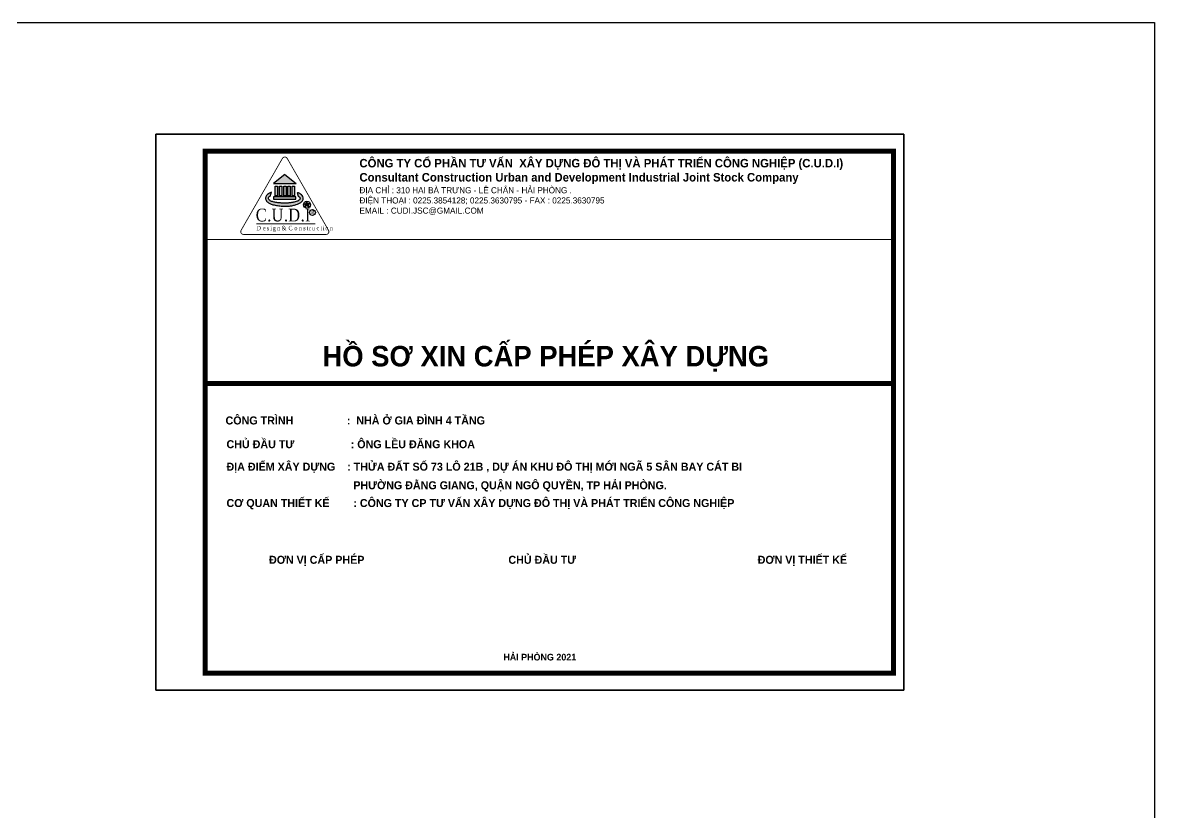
# Model space of a CAD drawing. Header units: millimetres. Extents: x 2565303 to 2664360, y -865723 to -262051.
# Drawn here: x 2631422 to 2664360, y -334294 to -311310 of the extents above; entities that cross this region are included whole.
import ezdxf

# ---------------------------------------------------------------- set-up
doc = ezdxf.new("R2010")
doc.units = ezdxf.units.MM
doc.header["$LTSCALE"] = 10
doc.header["$MEASUREMENT"] = 0
for name, color, linetype, lineweight in [('- Nội Thất', 83, 'CONTINUOUS', 25), ('-text', 1, 'CONTINUOUS', 15), ('Logo', 30, 'CONTINUOUS', 25), ('Nuoc', 6, 'CONTINUOUS', 25), ('TextLogo', 7, 'CONTINUOUS', 25), ('TUONG', 4, 'CONTINUOUS', 35)]:
    doc.layers.add(name, color=color, linetype=linetype, lineweight=lineweight)
for name, color, linetype in [('7', 7, 'CONTINUOUS'), ('HAT', 8, 'CONTINUOUS'), ('VatLieu', 8, 'CONTINUOUS')]:
    doc.layers.add(name, color=color, linetype=linetype)
doc.styles.add('AvantBold', font='')
doc.styles.add('Hong', font='vnsimli.shx', dxfattribs={"width": 0.75})
doc.styles.get("Standard").update_dxf_attribs({"font": '', "height": 240})
doc.styles.get('AvantBold').set_extended_font_data('.VnAvantH', bold=True)
doc.styles.get('Standard').set_extended_font_data('.VnAvantH')

msp = doc.modelspace()

# ---------------------------------------------------------------- hatches: boundary and pattern name
at = {"layer": 'Logo', "linetype": 'ByBlock', "ltscale": 200}
for points in [[(2639696.7, -316525.2), (2639661.9, -316609.3), (2639696.7, -316632), (2639731.5, -316609.3)], [(2639615.6, -316579.1), (2639661.9, -316609.3), (2639674.4, -316579.1)], [(2639696.7, -316632), (2639661.9, -316609.3), (2639636.2, -316671.6)], [(2639731.5, -316609.3), (2639696.7, -316632), (2639757.3, -316671.6)], [(2639731.5, -316609.3), (2639777.8, -316579.1), (2639719, -316579.1)]]:
    msp.add_hatch(color=256, dxfattribs=at).paths.add_polyline_path(points)
at = {"layer": 'Nuoc', "linetype": 'ByBlock', "ltscale": 200}
h = msp.add_hatch(color=164, dxfattribs=at)
h.paths.add_polyline_path([(2638727.4, -316379.8), (2638727.4, -316449.9), (2639375.7, -316449.9), (2639375.7, -316379.8)])
h.paths.add_polyline_path([(2639332.1, -316066.3), (2639266.5, -316066.3), (2639266.5, -316346.1), (2639332.1, -316346.1)])
h.paths.add_polyline_path([(2639204.5, -316066.3), (2639138.8, -316066.3), (2639138.8, -316346.1), (2639204.5, -316346.1)])
h.paths.add_polyline_path([(2639025.2, -316346.1), (2639090.9, -316346.1), (2639090.9, -316066.3), (2639025.2, -316066.3)])
h.paths.add_polyline_path([(2638968.3, -316066.3), (2638902.6, -316066.3), (2638902.6, -316346.1), (2638968.3, -316346.1)])
h.paths.add_polyline_path([(2638775.4, -316346.1), (2638841.1, -316346.1), (2638841.1, -316066.3), (2638775.4, -316066.3)])
h.paths.add_polyline_path([(2638718.9, -315987.9), (2639386.3, -315987.9), (2639052.6, -315728.4)])
h = msp.add_hatch(color=164, dxfattribs=at)
edge = h.paths.add_edge_path()
edge.add_spline(control_points=[(2639445.9, -316362.3), (2639452.2, -316365.9), (2639465.7, -316373.5), (2639485.8, -316387.7), (2639498.4, -316413), (2639495.8, -316437.6), (2639485.8, -316462.6), (2639465.6, -316479.2), (2639439.2, -316495.1), (2639403.5, -316515.4), (2639355.4, -316523.5), (2639306.2, -316535.9), (2639265.8, -316544.9), (2639203.9, -316552.2), (2639126.8, -316564.6), (2639024.2, -316562.5), (2638924.2, -316560.8), (2638817.9, -316546.4), (2638719.3, -316528.9), (2638642.2, -316504.3), (2638598.8, -316470), (2638575, -316437.3), (2638577.6, -316396.8), (2638599.1, -316365.5), (2638620.3, -316361.8), (2638628.9, -316360.3)], knot_values=[0, 0, 0, 0, 21.8269479, 46.6340538, 72.3836537, 102.486255, 117.8295537, 152.2074234, 177.5701921, 211.0172777, 274.3229582, 322.0185769, 363.6710464, 398.2292157, 509.0327187, 596.8938937, 705.5041514, 809.1519865, 917.7785741, 1007.4702809, 1046.2261255, 1083.0340336, 1123.5339399, 1160.4267891, 1186.1611896, 1186.1611896, 1186.1611896, 1186.1611896], degree=3, periodic=0)
edge.add_line((2638628.9, -316360.3), (2638665.1, -316248.4))
edge.add_spline(control_points=[(2638665.1, -316248.4), (2638683.9, -316237.9), (2638589.3, -316286.5), (2638560.4, -316304), (2638521.8, -316340.7), (2638499, -316373.1), (2638494.2, -316408.2), (2638492.2, -316443.4), (2638505.5, -316484.4), (2638546.2, -316533.4), (2638615.2, -316579.1), (2638719.5, -316614.6), (2638843.3, -316638.7), (2638992.5, -316653.1), (2639142.2, -316655.1), (2639278.2, -316635.8), (2639380.4, -316608.9), (2639465.3, -316578.5), (2639536.4, -316534.6), (2639587.6, -316471.7), (2639588.8, -316400.6), (2639563.6, -316338.4), (2639503.9, -316294.5), (2639454, -316265.2), (2639421.2, -316257.6), (2639414.6, -316256.1)], knot_values=[0, 0, 0, 0, 64.6448495, 129.2805188, 170.3947052, 212.603548, 247.0655361, 274.4466675, 318.2566116, 372.0767708, 462.7768659, 562.6511964, 700.8147929, 840.3224962, 1012.0035551, 1148.6921962, 1250.9751198, 1328.9030185, 1417.9139101, 1501.0452402, 1557.1402183, 1623.1903678, 1694.0152431, 1774.6230034, 1794.7765209, 1794.7765209, 1794.7765209, 1794.7765209], degree=3, periodic=0)
edge.add_line((2639414.6, -316256.1), (2639445.9, -316362.3))

# ---------------------------------------------------------------- linework, layer by layer
at = {"layer": '- Nội Thất'}
msp.add_lwpolyline([(2664359.7, -865723.2), (2597173, -865723.2), (2597173, -311309.9), (2664359.7, -311309.9)], close=True, dxfattribs=at)
at = {"layer": '7', "const_width": 35}
msp.add_lwpolyline([(2636730.9, -317622.5), (2656769.5, -317622.5)], dxfattribs=at)
msp.add_lwpolyline([(2636730.9, -317622.5), (2656769.5, -317622.5)], dxfattribs=at)
at = {"layer": 'HAT'}
msp.add_line((2656769.5, -315053.2), (2656769.5, -330241.4), dxfattribs=at)
at = {"layer": 'HAT', "const_width": 144.8}
msp.add_lwpolyline([(2636730.9, -315053.2), (2656769.5, -315053.2), (2656769.5, -330241.4), (2636730.9, -330241.4)], close=True, dxfattribs=at)
msp.add_lwpolyline([(2636730.9, -321808), (2656769.5, -321808)], dxfattribs=at)
at = {"layer": 'Logo', "linetype": 'ByBlock', "ltscale": 200}
for p, q in [((2638628.9, -316360.3), (2638665.1, -316248.4)), ((2639414.6, -316256.1), (2639445.9, -316362.3)), ((2639636.2, -316671.6), (2639696.7, -316525.2)), ((2639757.3, -316671.6), (2639696.7, -316525.2)), ((2639615.6, -316579.1), (2639674.4, -316579.1)), ((2639615.6, -316579.1), (2639757.3, -316671.6)), ((2639615.6, -316579.1), (2639757.3, -316671.6)), ((2639777.8, -316579.1), (2639636.2, -316671.6)), ((2639777.8, -316579.1), (2639719, -316579.1))]:
    msp.add_line(p, q, dxfattribs=at)
at = {"layer": 'Logo', "linetype": 'ByBlock', "ltscale": 200, "const_width": 24.2}
for points in [[(2639122.6, -315262, 0.5786651), (2638982.6, -315262)], [(2637851, -317473.8, -0.5766934), (2637781, -317352.8)], [(2640254.3, -317473.8, 0.5766934), (2640324.3, -317352.8)]]:
    msp.add_lwpolyline(points, format="xyb", dxfattribs=at)
for points in [[(2638982.6, -315262), (2637781, -317352.8)], [(2640324.3, -317352.8), (2639122.6, -315262)], [(2637851, -317473.8), (2640254.3, -317473.8)]]:
    msp.add_lwpolyline(points, dxfattribs=at)
at = {"layer": 'Logo', "linetype": 'ByBlock', "ltscale": 200, "start_tangent": (0.8728812, 0.4879328)}
msp.add_spline([(2638665.1, -316248.4), (2638607.5, -316277.6), (2638552.8, -316312.1), (2638523.5, -316341), (2638501, -316376.6), (2638494.4, -316410.5), (2638493.8, -316437.9), (2638506.6, -316479.8), (2638539.6, -316522.3), (2638614.1, -316574), (2638707.8, -316608.6), (2638843.1, -316636.4), (2638981.9, -316650.3), (2639153.6, -316650.3), (2639288.9, -316631.2), (2639387.9, -316605.2), (2639460.7, -316577.5), (2639535.3, -316528.9), (2639582.8, -316460.7), (2639585.2, -316404.7), (2639559.6, -316343.8), (2639506, -316297.5), (2639434.1, -316261), (2639414.6, -316256.1)], degree=3, dxfattribs=at)
at = {"layer": 'Logo', "linetype": 'ByBlock', "ltscale": 200}
msp.add_spline([(2639445.9, -316362.3), (2639464.7, -316373.3), (2639484, -316388.9), (2639495.4, -316412), (2639493.5, -316442.1), (2639487.5, -316456.2), (2639462.9, -316480.2), (2639441.4, -316493.7), (2639411.8, -316509.2), (2639350.6, -316525.3), (2639304.1, -316536.2), (2639263.3, -316544.7), (2639229.1, -316549.4), (2639119, -316562.1), (2639031.2, -316562.7), (2638922.6, -316558.6), (2638819.8, -316546), (2638713.2, -316525.1), (2638629.6, -316492.5), (2638599.5, -316468.1), (2638579.8, -316437), (2638581.6, -316396.6), (2638604.2, -316367.4), (2638628.9, -316360.3)], degree=3, dxfattribs=at)
at = {"layer": 'Nuoc', "linetype": 'ByBlock', "ltscale": 200}
for p, q in [((2639052.6, -315728.4), (2638718.9, -315987.9)), ((2639052.6, -315728.4), (2639386.3, -315987.9)), ((2638718.9, -315987.9), (2639386.3, -315987.9)), ((2638775.4, -316066.3), (2638841.1, -316066.3)), ((2638775.4, -316346.1), (2638775.4, -316066.3)), ((2638841.1, -316066.3), (2638841.1, -316346.1)), ((2638902.6, -316066.3), (2638968.3, -316066.3)), ((2638902.6, -316346.1), (2638902.6, -316066.3)), ((2638968.3, -316066.3), (2638968.3, -316346.1)), ((2639025.2, -316066.3), (2639090.9, -316066.3)), ((2639025.2, -316346.1), (2639025.2, -316066.3)), ((2639090.9, -316066.3), (2639090.9, -316346.1)), ((2639138.8, -316066.3), (2639204.5, -316066.3)), ((2639138.8, -316346.1), (2639138.8, -316066.3)), ((2639204.5, -316066.3), (2639204.5, -316346.1)), ((2639266.5, -316066.3), (2639332.1, -316066.3)), ((2639266.5, -316346.1), (2639266.5, -316066.3)), ((2639332.1, -316066.3), (2639332.1, -316346.1)), ((2638727.4, -316379.8), (2638727.4, -316449.9)), ((2639375.7, -316379.8), (2638727.4, -316379.8)), ((2638841.1, -316346.1), (2638775.4, -316346.1)), ((2638968.3, -316346.1), (2638902.6, -316346.1)), ((2639090.9, -316346.1), (2639025.2, -316346.1)), ((2639204.5, -316346.1), (2639138.8, -316346.1)), ((2639332.1, -316346.1), (2639266.5, -316346.1)), ((2639375.7, -316449.9), (2639375.7, -316379.8))]:
    msp.add_line(p, q, dxfattribs=at)
at = {"layer": 'Nuoc', "color": 164, "linetype": 'ByBlock', "ltscale": 200}
msp.add_line((2638727.4, -316449.9), (2639375.7, -316449.9), dxfattribs=at)
at = {"layer": 'TextLogo', "linetype": 'ByBlock', "ltscale": 200, "const_width": 24.2}
msp.add_lwpolyline([(2638220.5, -317165.2), (2639941.3, -317165.2)], dxfattribs=at)
at = {"layer": 'TUONG'}
for p, q in [((2635300.4, -330741.4), (2635300.4, -314553.2)), ((2635300.4, -314553.2), (2657069.5, -314553.2)), ((2657069.5, -330741.4), (2657069.5, -314553.2)), ((2635300.4, -330741.4), (2657069.5, -330741.4))]:
    msp.add_line(p, q, dxfattribs=at)
at = {"layer": 'VatLieu'}
for centre, radius in [((2639696.7, -316608.8), 101.7), ((2639857, -316835.3), 84.7)]:
    msp.add_circle(centre, radius, dxfattribs=at)

# ---------------------------------------------------------------- texts
at = {"layer": '-text', "style": 'AvantBold'}
for s, height, p in [('hå s¬ XIN CÊP PHÐP X¢Y DùNG', 596.45, (2640148.7, -321315.2)), ('c«ng tr×nh                  :  NHµ ë GIA §×NH 4 TÇNG', 232.907, (2637327.5, -323004.5)), ('chñ ®Çu t\xad                   : «ng lÒu ®¨ng khoa', 232.907, (2637355.4, -323695.1)), ('§ÞA §IÓM X¢Y DùNG    : thöa ®Êt sè 73 L¤ 21b , dù ¸n khu ®« thÞ míi ng· 5 s©n bay c¸t bi', 232.907, (2637355.4, -324349.9)), ('ph\xadêng ®»ng giang, quËn ng« quyÒn, tp h¶i phßng.', 232.907, (2641046, -324890.5)), ('c¬ quan thiÕt kÕ        : c«ng ty Cp t\xad vÊn x©y dùng ®« thÞ vµ ph¸t triÓn c«ng nghiÖp  ', 232.907, (2637355.4, -325408.1)), ('§¥N VÞ CÊP PHÐP  ', 232.907, (2638593.9, -327059.5)), ('CHñ §ÇU T¦', 232.91, (2645560, -327059.5)), ('§¥N VÞ THIÕT KÕ ', 232.907, (2652815, -327059.5)), ('h¶i phßng 2021', 194.089, (2645412.9, -329873.1))]:
    msp.add_text(s, height=height, dxfattribs=at).set_placement(p)
at = {"layer": '-text', "insert": (2641225, -315276.6), "char_height": 493.6023, "width": 32659.841, "attachment_point": 1}
msp.add_mtext('{\\f.VnAvantH|b1|i0|c0|p34;\\H0.4993x;c«ng ty cæ phÇn t\xad vÊn  x©y dùng ®« thÞ vµ ph¸t triÓn c«ng nghiÖp (c.U.D.I)\\P\\f.VnAvant|b1|i0|c0|p34;Consultant Construction Urban and Development Industrial Joint Stock Company\\P\\f.VnAvantH|b0|i0|c0|p34;\\H0.7223x;®Þa chØ : 310 hai bµ tr\xadng - lª ch©n - h¶i phßng . \\P®iÖn tho¹i : 0225.3854128; 0225.3630795 - FAX : 0225.3\\H0.9999x;630795\\PEmail : cudi.jsc@gmail.com }', dxfattribs=at)
at = {"layer": 'TextLogo', "linetype": 'ByBlock', "ltscale": 200, "attachment_point": 1, "style": 'Hong'}
for s, insert, char_height, width in [('{\\f.VnTimeH|b0|i0|c0|p34;\\W0.85;\\T1.05;C.U.D.I}', (2638206.9, -316723.4), 371.464, 2708.471), ('{\\f.VnTimeH|b0|i0|c0|p34;\\W0.9;\\T0.95;R}', (2639820.9, -316781.6), 96.904, 73.485), ('{\\f.VnTime|b0|i0|c0|p34;\\T1.45;Design&Construction}', (2638229.6, -317223.9), 129.205, 1709.22)]:
    msp.add_mtext(s, dxfattribs=dict(at, insert=insert, char_height=char_height, width=width))

doc.saveas('drawing.dxf')
